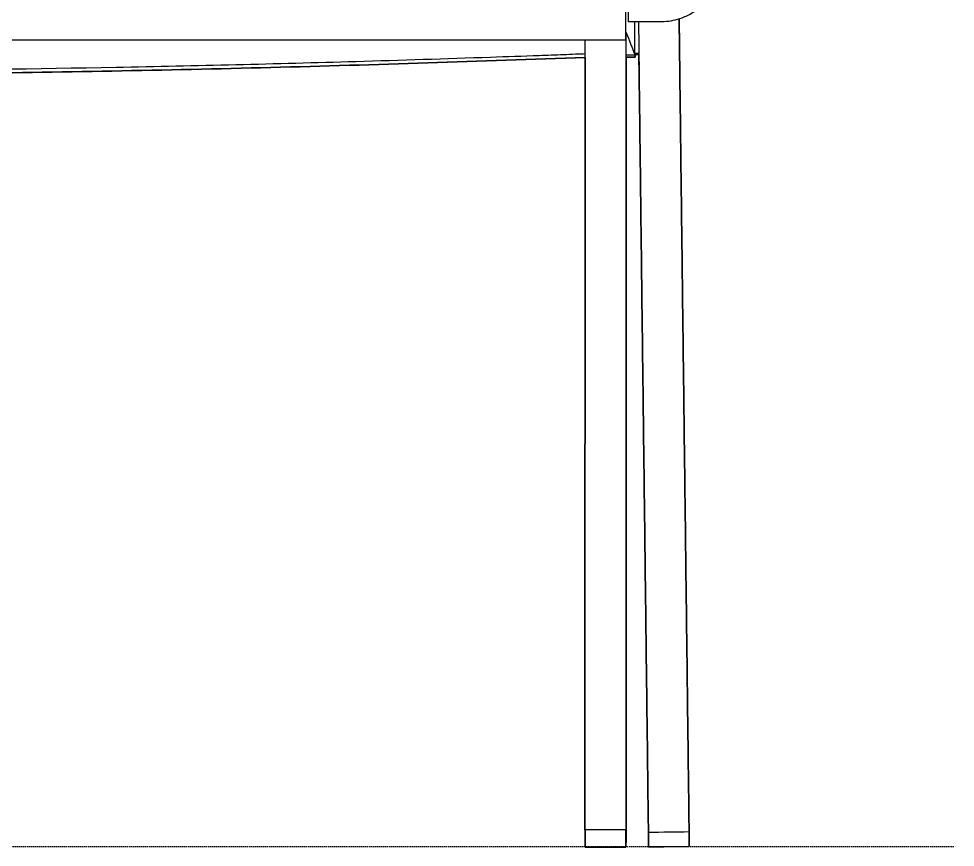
# Model space of a CAD drawing. Header units: millimetres. Extents: x 0 to 2526, y -1017 to 790.
# Drawn here: x 919 to 1426, y 0 to 448 of the extents above; entities that cross this region are included whole.
import ezdxf

# ---------------------------------------------------------------- set-up
doc = ezdxf.new("R2010")
doc.units = ezdxf.units.MM
doc.linetypes.add('Dots', pattern=[1, 0, -1])
doc.layers.add('Blocks', color=7, linetype='Continuous')
for name, color, linetype, lineweight, true_color in [('Blocks$Inner', 7, 'Continuous', 25, 0x007f00), ('Blocks$Outline', 7, 'Continuous', 35, 0xff3f3f), ('Groud', 7, 'Dots', 25, 0x243775)]:
    doc.layers.add(name, color=color, linetype=linetype, lineweight=lineweight, true_color=true_color)

# ---------------------------------------------------------------- blocks, each defined once
blk = doc.blocks.new('Balcony Dining Bench w Arm Front')
at = {"layer": 'Blocks$Inner'}
blk.add_line((1248.81, 446.19), (1266.29, 446.19), dxfattribs=at)
for points, knots in [([(1266.29, 446.19), (1266.95, 446.19), (1267.61, 446.21), (1268.27, 446.25), (1269.92, 446.34), (1271.56, 446.57), (1274.8, 447.25), (1276.39, 447.72), (1277.94, 448.3), (1279.93, 449.05), (1281.85, 449.99), (1285.48, 452.23), (1287.19, 453.53), (1288.75, 454.97), (1290.32, 456.42), (1291.74, 458.02), (1294.25, 461.46), (1295.33, 463.3), (1296.23, 465.23), (1297.9, 468.82), (1298.92, 472.71), (1299.2, 476.66)], [231.074349, 231.074349, 231.074349, 231.074349, 233.058303, 233.058303, 233.058303, 238.02234, 238.02234, 242.986455, 242.986455, 242.986455, 249.397392, 249.397392, 255.808896, 255.808896, 255.808896, 262.221553, 262.221553, 268.635707, 268.635707, 268.635707, 280.613049, 280.613049, 280.613049, 280.613049]), ([(1248.81, 456.19), (1248.81, 456.19), (1248.81, 456.16), (1248.8, 456.06), (1248.79, 455.97), (1248.78, 455.61), (1248.78, 455.24), (1248.77, 454.78), (1248.76, 453.84), (1248.75, 452.54), (1248.75, 451.19), (1248.75, 449.83), (1248.76, 448.54), (1248.77, 447.6), (1248.78, 447.13), (1248.78, 446.77), (1248.8, 446.4), (1248.8, 446.31), (1248.81, 446.21), (1248.81, 446.19), (1248.81, 446.19)], [214.117075, 214.117075, 214.117075, 214.117075, 214.960678, 214.960678, 215.965265, 215.965265, 217.979497, 217.979497, 217.979497, 222.093967, 222.093967, 222.093967, 226.208443, 226.208443, 226.208443, 228.222666, 228.222666, 229.227261, 229.227261, 230.074349, 230.074349, 230.074349, 230.074349]), ([(1247.43, 451.79), (1247.43, 451.45), (1247.43, 451.11), (1247.43, 450.78), (1247.43, 450.44), (1247.43, 450.1), (1247.43, 449.76), (1247.43, 449.42), (1247.43, 449.09), (1247.43, 448.75), (1247.43, 448.41), (1247.43, 448.07), (1247.43, 447.74), (1247.43, 447.4), (1247.43, 447.06), (1247.43, 446.72), (1247.43, 446.38), (1247.43, 446.05), (1247.43, 445.71), (1247.43, 445.37), (1247.43, 445.03), (1247.43, 444.69), (1247.43, 444.36), (1247.43, 444.02), (1247.43, 443.68), (1247.43, 443.34), (1247.43, 443.01), (1247.43, 442.67), (1247.43, 442.33), (1247.43, 441.99), (1247.43, 441.65), (1247.43, 441.32), (1247.43, 440.98), (1247.43, 440.64), (1247.43, 440.3), (1247.43, 439.96), (1247.43, 439.63), (1247.43, 439.49), (1247.43, 439.35), (1247.43, 439.21), (1247.43, 439.07), (1247.43, 438.93), (1247.43, 438.79), (1247.43, 438.66), (1247.43, 438.52), (1247.43, 438.38), (1247.43, 438.24), (1247.43, 438.1), (1247.43, 437.96), (1247.43, 437.82), (1247.43, 437.68), (1247.43, 437.55), (1247.43, 437.41), (1247.43, 437.27), (1247.43, 437.13), (1247.43, 436.99), (1247.43, 436.85), (1247.43, 436.71), (1247.43, 436.58), (1247.43, 436.44), (1247.43, 436.3), (1247.43, 436.24), (1247.43, 436.19), (1247.43, 436.13)], [444.831308, 444.831308, 444.831308, 444.831308, 445.846009, 445.846009, 445.846009, 446.86071, 446.86071, 446.86071, 447.87541, 447.87541, 447.87541, 448.89011, 448.89011, 448.89011, 449.90481, 449.90481, 449.90481, 450.91951, 450.91951, 450.91951, 451.93421, 451.93421, 451.93421, 452.94891, 452.94891, 452.94891, 453.96361, 453.96361, 453.96361, 454.97831, 454.97831, 454.97831, 455.99301, 455.99301, 455.99301, 457.00771, 457.00771, 457.00771, 457.424376, 457.424376, 457.424376, 457.841043, 457.841043, 457.841043, 458.25771, 458.25771, 458.25771, 458.674376, 458.674376, 458.674376, 459.091043, 459.091043, 459.091043, 459.50771, 459.50771, 459.50771, 459.924376, 459.924376, 459.924376, 460.341043, 460.341043, 460.341043, 460.507752, 460.507752, 460.507752, 460.507752]), ([(1252.37, 428.92), (1252.37, 432.42), (1252.37, 435.93), (1252.36, 441.69), (1252.36, 443.94), (1252.36, 446.19)], [14.125523, 14.125523, 14.125523, 14.125523, 24.667228, 24.667228, 31.407451, 31.407451, 31.407451, 31.407451]), ([(200.03, 426.86), (228.77, 425.75), (285.62, 423.74), (369.92, 421.3), (456.06, 419.37), (542.26, 417.98), (654.77, 416.89), (770.91, 416.89), (883.42, 417.98), (969.62, 419.37), (1055.76, 421.3), (1140.07, 423.74), (1196.94, 425.76), (1225.71, 426.86)], [26.505716, 26.505716, 26.505716, 26.505716, 111.534941, 197.191146, 282.847351, 368.503557, 454.159762, 625.472173, 711.128379, 796.784584, 882.440789, 968.096995, 1053.182057, 1053.182057, 1053.182057, 1053.182057]), ([(1220.35, 428.49), (1218.16, 428.41), (1215.96, 428.33), (1213.77, 428.24), (1209.39, 428.08), (1205.01, 427.92), (1200.63, 427.76), (1191.87, 427.44), (1183.11, 427.13), (1174.35, 426.82), (1150.09, 425.98), (1125.79, 425.21), (1101.46, 424.5), (1058.19, 423.24), (1014.99, 422.21), (971.86, 421.37), (885.15, 419.69), (799.34, 418.86), (712.61, 418.86), (625.88, 418.86), (540.07, 419.7), (453.36, 421.38), (410.24, 422.21), (367.03, 423.25), (323.76, 424.51), (302.14, 425.14), (280.54, 425.82), (258.97, 426.56), (248.86, 426.9), (238.75, 427.26), (228.64, 427.62), (227.4, 427.67), (226.15, 427.71), (224.89, 427.76), (223.72, 427.8), (222.55, 427.85), (221.37, 427.89), (218.86, 427.98), (216.4, 428.07), (213.98, 428.16), (213.26, 428.19), (212.54, 428.22), (211.84, 428.24), (211.07, 428.27), (210.3, 428.3), (209.54, 428.33), (208.21, 428.38), (206.87, 428.43), (205.51, 428.48), (204.9, 428.51), (204.29, 428.53), (203.67, 428.55), (203.4, 428.56), (203.13, 428.57), (202.85, 428.58), (202.73, 428.59), (202.61, 428.59), (202.49, 428.6), (202.38, 428.6), (202.27, 428.61), (202.16, 428.61), (201.51, 428.64), (200.88, 428.66), (200.26, 428.68)], [9.871853, 9.871853, 9.871853, 9.871853, 16.45759, 16.45759, 16.45759, 29.603602, 29.603602, 29.603602, 55.898022, 55.898022, 55.898022, 128.828197, 128.828197, 128.828197, 258.465174, 258.465174, 258.465174, 517.736909, 517.736909, 517.736909, 777.010389, 777.010389, 777.010389, 906.645125, 906.645125, 906.645125, 971.466771, 971.466771, 971.466771, 1001.816112, 1001.816112, 1001.816112, 1005.57133, 1005.57133, 1005.57133, 1009.097354, 1009.097354, 1009.097354, 1016.488486, 1016.488486, 1016.488486, 1018.634842, 1018.634842, 1018.634842, 1020.936559, 1020.936559, 1020.936559, 1024.969598, 1024.969598, 1024.969598, 1026.803904, 1026.803904, 1026.803904, 1027.623661, 1027.623661, 1027.623661, 1027.985722, 1027.985722, 1027.985722, 1028.319305, 1028.319305, 1028.319305, 1030.213805, 1030.213805, 1030.213805, 1030.213805]), ([(1225.28, 428.68), (1224.73, 428.66), (1224.18, 428.64), (1223.62, 428.62), (1222.53, 428.58), (1221.44, 428.53), (1220.35, 428.49)], [4.942042, 4.942042, 4.942042, 4.942042, 6.595555, 6.595555, 6.595555, 9.871853, 9.871853, 9.871853, 9.871853]), ([(1225.45, 8.85), (1225.45, 4.51), (1225.45, 2.35), (1225.45, 1.17), (1225.45, 0), (1225.45, -0.18), (1225.45, -0.36), (1225.45, -0.43), (1225.45, -0.5), (1225.45, -0.5)], [-56, -56, -56, -56, -47.5, -47.5, -47.5, -39, -39, -39, -35.683849, -35.683849, -35.683849, -35.683849]), ([(1247.45, -0.5), (1247.45, -0.5), (1247.45, -0.43), (1247.45, -0.36), (1247.45, -0.18), (1247.45, 0), (1247.45, 1.17), (1247.45, 2.35), (1247.45, 4.51), (1247.45, 8.85)], [-13.683849, -13.683849, -13.683849, -13.683849, -10.367699, -10.367699, -10.367699, -1.867699, -1.867699, -1.867699, 6.632301, 6.632301, 6.632301, 6.632301]), ([(1259.74, 7.51), (1259.79, 3.2), (1259.82, 1.05), (1259.83, 0.2), (1259.83, -0.14), (1259.83, -0.27), (1259.83, -0.27)], [-495.120834, -495.120834, -495.120834, -495.120834, -486.620834, -486.620834, -486.620834, -483.169251, -483.169251, -483.169251, -483.169251]), ([(1281.83, 0), (1281.83, 0), (1281.83, 0.13), (1281.83, 0.47), (1281.82, 1.32), (1281.79, 3.47), (1281.74, 7.78)], [-461.169251, -461.169251, -461.169251, -461.169251, -457.717667, -457.717667, -457.717667, -449.217667, -449.217667, -449.217667, -449.217667])]:
    blk.add_open_spline(points, degree=3, knots=knots, dxfattribs=at)
for points, weights in [([(1254.38, 446.19), (1254.56, 431.49), (1254.74, 416.91)], [0.995194291784, 0.995148561837, 1]), ([(1276.73, 417.19), (1276.55, 432.41), (1276.36, 447.75)], [1, 0.994934190855, 0.995207894852])]:
    blk.add_rational_spline(points, weights, degree=2, dxfattribs=at)
for points, degree in [([(1247.43, 436.13), (712.85, 436.13), (178.27, 436.13)], 2), ([(1225.43, 8.85), (1225.44, 222.45), (1225.44, 436.06)], 2), ([(1247.44, 436.06), (1247.44, 222.45), (1247.44, 8.85)], 2), ([(1247.7, 7.78), (1247.7, 224.07), (1247.7, 440.36)], 2), ([(1247.7, 440.36), (1249.32, 436.24), (1250.93, 432.11), (1252.54, 427.98)], 3), ([(1225.48, 428.69), (1225.41, 428.69), (1225.34, 428.69), (1225.28, 428.68)], 3), ([(1252.55, 426.97), (1250.85, 426.97), (1249.14, 426.97), (1247.44, 426.97)], 3), ([(1252.54, 427.98), (1250.13, 427.98), (1247.72, 427.98)], 2), ([(1254.59, 428.92), (1253.48, 428.92), (1252.37, 428.92)], 2), ([(1252.56, 428.45), (1252.46, 428.7), (1252.37, 428.92)], 2), ([(1252.56, 428.47), (1252.56, 428.31), (1252.56, 428.14), (1252.54, 427.98)], 3), ([(1252.54, 428.45), (1253.56, 428.45), (1254.6, 428.45)], 2), ([(1252.54, 427.98), (1252.55, 427.65), (1252.55, 427.31), (1252.55, 426.97)], 3), ([(1254.74, 416.91), (1257.24, 212.21), (1259.74, 7.51)], 2), ([(1281.74, 7.78), (1279.24, 212.48), (1276.73, 417.19)], 2), ([(1247.44, 8.85), (1236.44, 8.85), (1225.43, 8.85)], 2), ([(1247.45, -0.5), (1247.7, 1.93), (1247.7, 7.78)], 2), ([(1281.74, 7.78), (1274.4, 7.69), (1267.07, 7.6), (1259.74, 7.51)], 3), ([(1259.83, -0.27), (1270.83, -0.14), (1281.83, 0)], 2), ([(1225.45, -0.5), (1236.45, -0.5), (1247.45, -0.5)], 2)]:
    blk.add_open_spline(points, degree=degree, dxfattribs=at)
at = {"layer": 'Blocks$Outline'}
for points in [[(1276.73, 417.19), (1276.36, 447.75)], [(1225.44, 426.85), (1225.43, 8.85)], [(1247.7, 7.78), (1247.7, 426.97)], [(1252.55, 426.97), (1252.54, 427.98)], [(1254.6, 428.45), (1254.74, 416.91)], [(1225.43, 8.85), (1225.45, 8.85)], [(1259.83, -0.27), (1281.83, 0)], [(1225.45, -0.5), (1247.45, -0.5)]]:
    blk.add_lwpolyline(points, dxfattribs=at)
for points, degree, knots in [([(200.26, 426.85), (228.93, 425.75), (285.7, 423.73), (369.92, 421.3), (456.06, 419.37), (542.26, 417.98), (654.77, 416.89), (770.91, 416.89), (883.42, 417.98), (969.62, 419.37), (1055.76, 421.3), (1139.98, 423.74), (1196.76, 425.75), (1225.44, 426.85)], 3, [26.7379, 26.7379, 26.7379, 26.7379, 111.534941, 197.191146, 282.847351, 368.503557, 454.159762, 625.472173, 711.128379, 796.784584, 882.440789, 968.096995, 1052.916594, 1052.916594, 1052.916594, 1052.916594]), ([(1252.56, 428.45), (1252.56, 428.45), (1253.57, 428.45), (1254.6, 428.45)], 2, [0.019391, 0.019391, 0.019391, 0.019392, 2.030375, 2.030375, 2.030375]), ([(1225.45, 8.85), (1225.45, 4.51), (1225.45, 2.35), (1225.45, 1.17), (1225.45, 0), (1225.45, -0.18), (1225.45, -0.36), (1225.45, -0.43), (1225.45, -0.5), (1225.45, -0.5)], 3, [-55.999955, -55.999955, -55.999955, -55.999955, -47.5, -47.5, -47.5, -39, -39, -39, -35.683849, -35.683849, -35.683849, -35.683849]), ([(1259.74, 7.51), (1259.79, 3.2), (1259.82, 1.05), (1259.83, 0.2), (1259.83, -0.14), (1259.83, -0.27), (1259.83, -0.27)], 3, [-495.120834, -495.120834, -495.120834, -495.120834, -486.620834, -486.620834, -486.620834, -483.169251, -483.169251, -483.169251, -483.169251]), ([(1281.83, 0), (1281.83, 0), (1281.83, 0.13), (1281.83, 0.47), (1281.82, 1.32), (1281.79, 3.47), (1281.74, 7.78)], 3, [-461.169251, -461.169251, -461.169251, -461.169251, -457.717667, -457.717667, -457.717667, -449.217667, -449.217667, -449.217667, -449.217667])]:
    blk.add_open_spline(points, degree=degree, knots=knots, dxfattribs=at)
for points, degree in [([(1247.7, 426.97), (1249.32, 426.97), (1250.93, 426.97), (1252.55, 426.97)], 3), ([(1252.54, 427.98), (1252.56, 428.14), (1252.56, 428.3), (1252.56, 428.45)], 3), ([(1254.74, 416.91), (1257.24, 212.21), (1259.74, 7.51)], 2), ([(1281.74, 7.78), (1279.24, 212.48), (1276.73, 417.19)], 2), ([(1247.45, -0.5), (1247.7, 1.93), (1247.7, 7.78)], 2)]:
    blk.add_open_spline(points, degree=degree, dxfattribs=at)

msp = doc.modelspace()

# ---------------------------------------------------------------- linework, layer by layer
at = {"layer": 'Groud'}
msp.add_lwpolyline([(0, 0), (1425.7, 0)], dxfattribs=at)

# ---------------------------------------------------------------- block references
at = {"layer": 'Blocks'}
msp.add_blockref('Balcony Dining Bench w Arm Front', (0, 0), dxfattribs=at)

doc.saveas('drawing.dxf')
